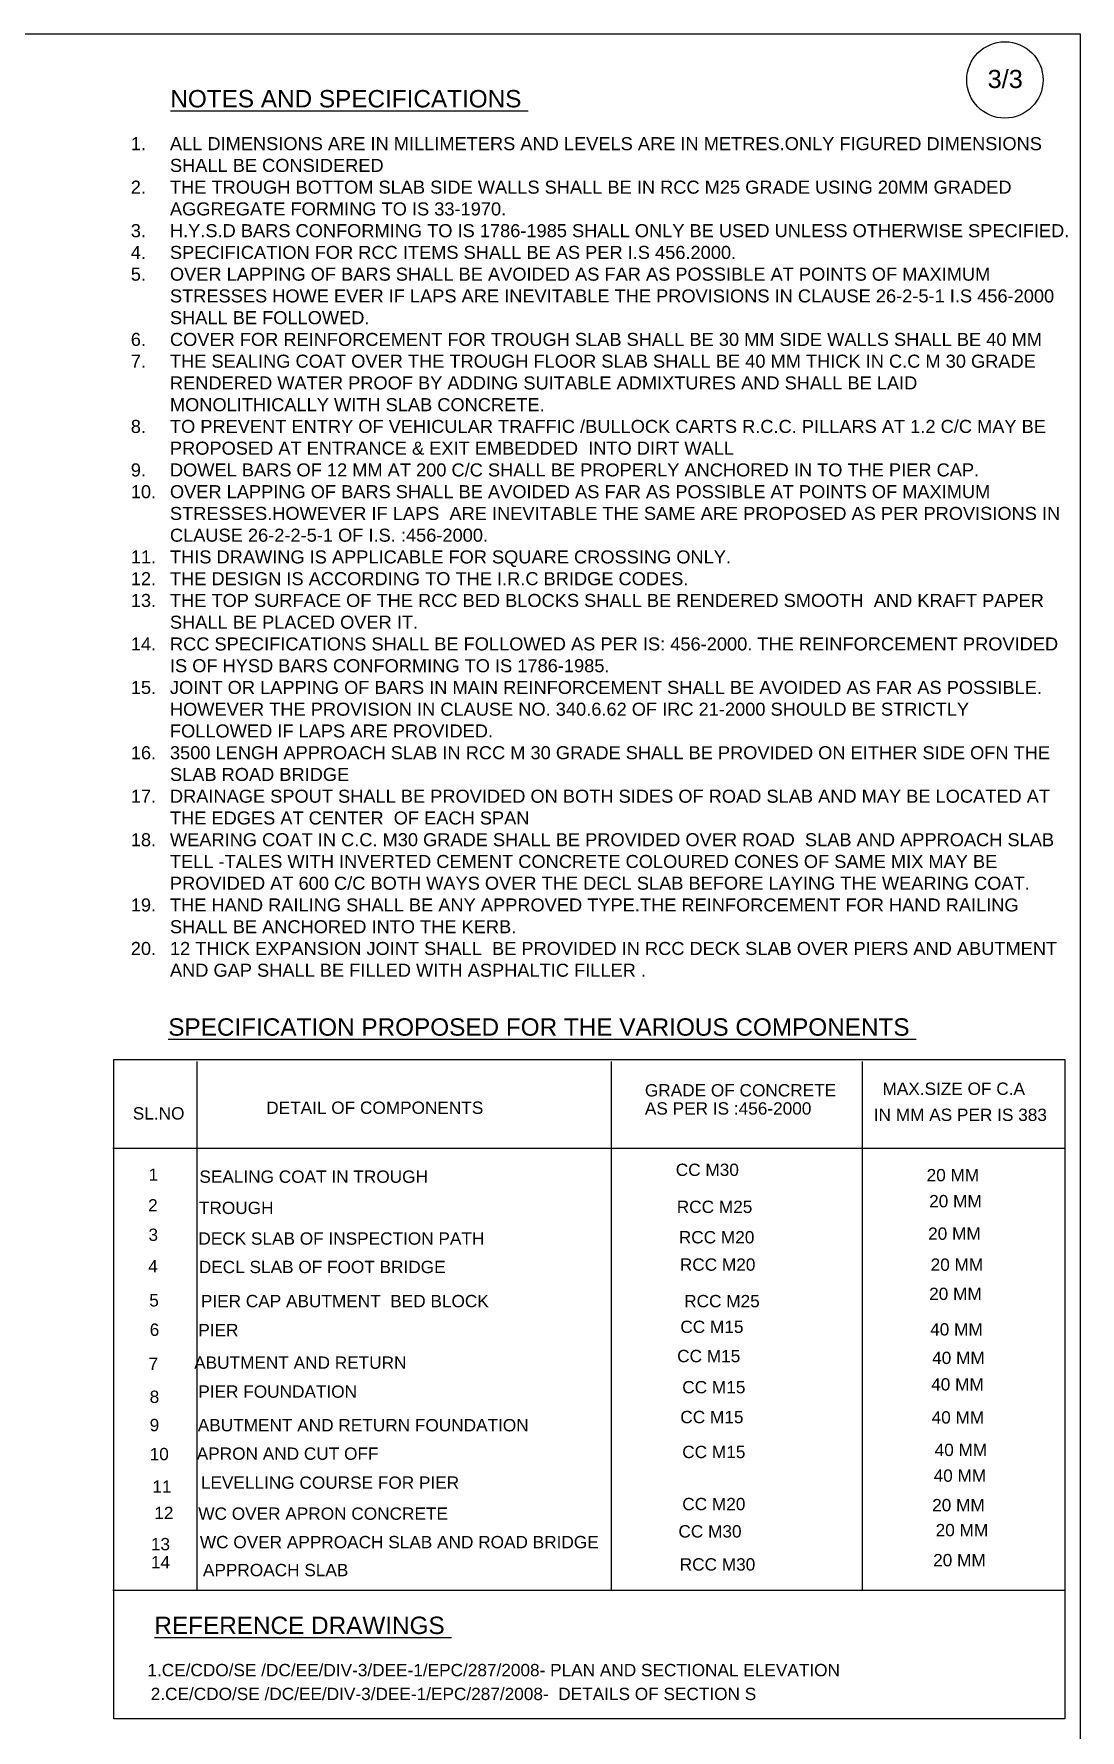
# Model space of a CAD drawing. Header units: millimetres. Extents: x 2326838 to 2622259, y 44388336 to 44595376.
# Drawn here: x 2550099 to 2622259, y 44478385 to 44595376 of the extents above; entities that cross this region are included whole.
import ezdxf

# ---------------------------------------------------------------- set-up
doc = ezdxf.new("R2010")
doc.units = ezdxf.units.MM
doc.header["$MEASUREMENT"] = 0
doc.layers.add('DIMENSION', color=7, linetype='Continuous')
doc.layers.add('TEXT', color=7, linetype='Continuous')
doc.styles.get("Standard").update_dxf_attribs({"font": 'arial.ttf', "height": 700})

msp = doc.modelspace()

# ---------------------------------------------------------------- linework, layer by layer
at = {"color": 0}
msp.add_lwpolyline([(2622258.7, 44388336.5), (2326838.1, 44388336.5), (2326838.1, 44595375.5), (2622258.7, 44595375.5)], close=True, dxfattribs=at)
at = {"layer": 'DIMENSION', "color": 0}
msp.add_lwpolyline([(2555602.7, 44524629.2), (2621209.4, 44524629.2), (2621209.4, 44479170.9), (2555602.7, 44479170.9)], close=True, dxfattribs=at)
at = {"layer": 'TEXT', "color": 0}
for points in [[(2561364.5, 44488046.7), (2561364.5, 44524488.4)], [(2589910.3, 44524488.4), (2589910.3, 44488046.7)], [(2607259.7, 44488046.7), (2607259.7, 44524488.4)], [(2555543.3, 44518528.1), (2621209.4, 44518528.1)], [(2555543.3, 44488046.7), (2621209.4, 44488046.7)]]:
    msp.add_lwpolyline(points, dxfattribs=at)
msp.add_circle((2617073.5, 44592199.9), 2634.8, dxfattribs=at)

# ---------------------------------------------------------------- texts
for s, height, p in [('3/3', 1250, (2615882.5, 44591645.4)), ('%%UNOTES AND SPECIFICATIONS ', 1200, (2559510.1, 44590307)), ('%%USPECIFICATION PROPOSED FOR THE VARIOUS COMPONENTS ', 1200, (2559367.1, 44526278.5)), ('MAX.SIZE OF C.A ', 850, (2608628.9, 44522197.7)), ('GRADE OF CONCRETE ', 850, (2592241, 44522088.6)), ('SL.NO ', 850, (2556918.9, 44520498.7)), ('DETAIL OF COMPONENTS ', 850, (2566122.5, 44520887.8)), ('AS PER IS :456-2000', 850, (2592241, 44520835.8)), ('IN MM AS PER IS 383', 850, (2608028, 44520397.1)), ('CC M30 ', 850, (2594370.3, 44516603.8)), ('1', 850, (2558005, 44516268.9)), ('SEALING COAT IN TROUGH ', 850, (2561511.1, 44516132.3)), ('20 MM', 850, (2611674, 44516236.4)), ('2', 850, (2557975.6, 44514154.4)), ('TROUGH', 850, (2561482.4, 44513979.4)), ('RCC M25', 850, (2594440.7, 44514050.4)), ('20 MM', 850, (2611846.7, 44514443)), ('3', 850, (2558002, 44512124.4)), ('DECK SLAB OF INSPECTION PATH', 850, (2561440.5, 44511863.7)), ('RCC M20', 850, (2594581.4, 44511954)), ('20 MM', 850, (2611777.6, 44512201.2)), ('4', 850, (2557978.7, 44509953.4)), ('DECL SLAB OF FOOT BRIDGE ', 850, (2561473.4, 44509901.9)), ('RCC M20 ', 850, (2594651.9, 44510068.5)), ('20 MM', 850, (2611950.3, 44510062.9)), ('5', 850, (2558055.4, 44507603.6)), ('PIER CAP ABUTMENT  BED BLOCK ', 850, (2561615.3, 44507549)), ('RCC M25', 850, (2594951.1, 44507548.4)), ('20 MM', 850, (2611846.9, 44508050.6)), ('CC M15', 850, (2594686.9, 44505774.4)), ('6', 850, (2558084.2, 44505576.1)), ('PIER ', 850, (2561437.7, 44505551)), ('40 MM', 850, (2611916, 44505599.2)), ('CC M15', 850, (2594467.6, 44503758.9)), ('40 MM', 850, (2612054.1, 44503633.3)), ('7', 850, (2558005, 44503216.1)), ('ABUTMENT AND RETURN ', 850, (2561153.6, 44503304.6)), ('PIER FOUNDATION ', 850, (2561437.7, 44501306.6)), ('CC M15', 850, (2594818.5, 44501612)), ('40 MM', 850, (2611985, 44501805.4)), ('8', 850, (2558082.5, 44500951.4)), ('9', 850, (2558082.5, 44499000.6)), ('ABUTMENT AND RETURN FOUNDATION ', 850, (2561402.2, 44498989.2)), ('CC M15', 850, (2594686.9, 44499552.7)), ('40 MM', 850, (2612019.6, 44499529.1)), ('10', 850, (2558082.5, 44496997)), ('APRON AND CUT OFF ', 850, (2561331.2, 44497026.7)), ('CC M15', 850, (2594818.5, 44497142.9)), ('40 MM', 850, (2612226.8, 44497287.3)), ('40 MM', 850, (2612157.9, 44495512)), ('11', 850, (2558268.9, 44494751.5)), ('LEVELLING COURSE FOR PIER ', 850, (2561615.4, 44495028.7)), ('12', 850, (2558401.6, 44492935.9)), ('WC OVER APRON CONCRETE ', 850, (2561437.8, 44492888.7)), ('CC M20', 850, (2594818.5, 44493550.1)), ('20 MM', 850, (2612054.3, 44493477.2)), ('20 MM', 850, (2612296, 44491752.7)), ('13', 850, (2558164.9, 44490786.2)), ('WC OVER APPROACH SLAB AND ROAD BRIDGE ', 850, (2561544.4, 44490926.2)), ('CC M30', 850, (2594555.3, 44491666.1)), ('14', 850, (2558164.9, 44489533.4)), ('RCC M30', 850, (2594643, 44489387.7)), ('20 MM', 850, (2612123.3, 44489683.3)), ('APPROACH SLAB ', 850, (2561757.5, 44488999.1)), ('%%UREFERENCE DRAWINGS ', 1200, (2558409.4, 44485011.1)), ('1.CE/CDO/SE /DC/EE/DIV-3/DEE-1/EPC/287/2008- PLAN AND SECTIONAL ELEVATION ', 850, (2557925.1, 44482098.2)), ('2.CE/CDO/SE /DC/EE/DIV-3/DEE-1/EPC/287/2008-  DETAILS OF SECTION S ', 850, (2558155.7, 44480454.8))]:
    msp.add_text(s, height=height, dxfattribs=at).set_placement(p)
at = {"layer": 'TEXT', "color": 0, "insert": (2555880.9, 44588256.7), "char_height": 900, "width": 65396.514, "attachment_point": 1}
msp.add_mtext('\\pi-2700,l3600,t3600;1.^IALL DIMENSIONS ARE IN MILLIMETERS AND LEVELS ARE IN METRES.ONLY FIGURED DIMENSIONS SHALL BE CONSIDERED \\P2.^ITHE TROUGH BOTTOM SLAB SIDE WALLS SHALL BE IN RCC M25 GRADE USING 20MM GRADED AGGREGATE FORMING TO IS 33-1970.\\P3.^IH.Y.S.D BARS CONFORMING TO IS 1786-1985 SHALL ONLY BE USED UNLESS OTHERWISE SPECIFIED.\\P4.^ISPECIFICATION FOR RCC ITEMS SHALL BE AS PER I.S 456.2000.\\P5.^IOVER LAPPING OF BARS SHALL BE AVOIDED AS FAR AS POSSIBLE AT POINTS OF MAXIMUM STRESSES HOWE EVER IF LAPS ARE INEVITABLE THE PROVISIONS IN CLAUSE 26-2-5-1 I.S 456-2000 SHALL BE FOLLOWED.\\P6.^ICOVER FOR REINFORCEMENT FOR TROUGH SLAB SHALL BE 30 MM SIDE WALLS SHALL BE 40 MM\\P7.^ITHE SEALING COAT OVER THE TROUGH FLOOR SLAB SHALL BE 40 MM THICK IN C.C M 30 GRADE RENDERED WATER PROOF BY ADDING SUITABLE ADMIXTURES AND SHALL BE LAID MONOLITHICALLY WITH SLAB CONCRETE.\\P8.^ITO PREVENT ENTRY OF VEHICULAR TRAFFIC /BULLOCK CARTS R.C.C. PILLARS AT 1.2 C/C MAY BE PROPOSED AT ENTRANCE & EXIT EMBEDDED  INTO DIRT WALL \\P9.^IDOWEL BARS OF 12 MM AT 200 C/C SHALL BE PROPERLY ANCHORED IN TO THE PIER CAP.\\P10.^IOVER LAPPING OF BARS SHALL BE AVOIDED AS FAR AS POSSIBLE AT POINTS OF MAXIMUM STRESSES.HOWEVER IF LAPS  ARE INEVITABLE THE SAME ARE PROPOSED AS PER PROVISIONS IN CLAUSE 26-2-2-5-1 OF I.S. :456-2000.\\P11.^ITHIS DRAWING IS APPLICABLE FOR SQUARE CROSSING ONLY.\\P12.^ITHE DESIGN IS ACCORDING TO THE I.R.C BRIDGE CODES.\\P13.^ITHE TOP SURFACE OF THE RCC BED BLOCKS SHALL BE RENDERED SMOOTH  AND KRAFT PAPER SHALL BE PLACED OVER IT.  \\P14.^IRCC SPECIFICATIONS SHALL BE FOLLOWED AS PER IS: 456-2000. THE REINFORCEMENT PROVIDED IS OF HYSD BARS CONFORMING TO IS 1786-1985.\\P15.^IJOINT OR LAPPING OF BARS IN MAIN REINFORCEMENT SHALL BE AVOIDED AS FAR AS POSSIBLE. HOWEVER THE PROVISION IN CLAUSE NO. 340.6.62 OF IRC 21-2000 SHOULD BE STRICTLY FOLLOWED IF LAPS ARE PROVIDED.\\P16.^I3500 LENGH APPROACH SLAB IN RCC M 30 GRADE SHALL BE PROVIDED ON EITHER SIDE OFN THE SLAB ROAD BRIDGE \\P17.^IDRAINAGE SPOUT SHALL BE PROVIDED ON BOTH SIDES OF ROAD SLAB AND MAY BE LOCATED AT THE EDGES AT CENTER  OF EACH SPAN \\P18.^IWEARING COAT IN C.C. M30 GRADE SHALL BE PROVIDED OVER ROAD  SLAB AND APPROACH SLAB TELL -TALES WITH INVERTED CEMENT CONCRETE COLOURED CONES OF SAME MIX MAY BE PROVIDED AT 600 C/C BOTH WAYS OVER THE DECL SLAB BEFORE LAYING THE WEARING COAT.\\P19.^ITHE HAND RAILING SHALL BE ANY APPROVED TYPE.THE REINFORCEMENT FOR HAND RAILING SHALL BE ANCHORED INTO THE KERB.\\P20.^I12 THICK EXPANSION JOINT SHALL  BE PROVIDED IN RCC DECK SLAB OVER PIERS AND ABUTMENT AND GAP SHALL BE FILLED WITH ASPHALTIC FILLER . ', dxfattribs=at)

doc.saveas('drawing.dxf')
